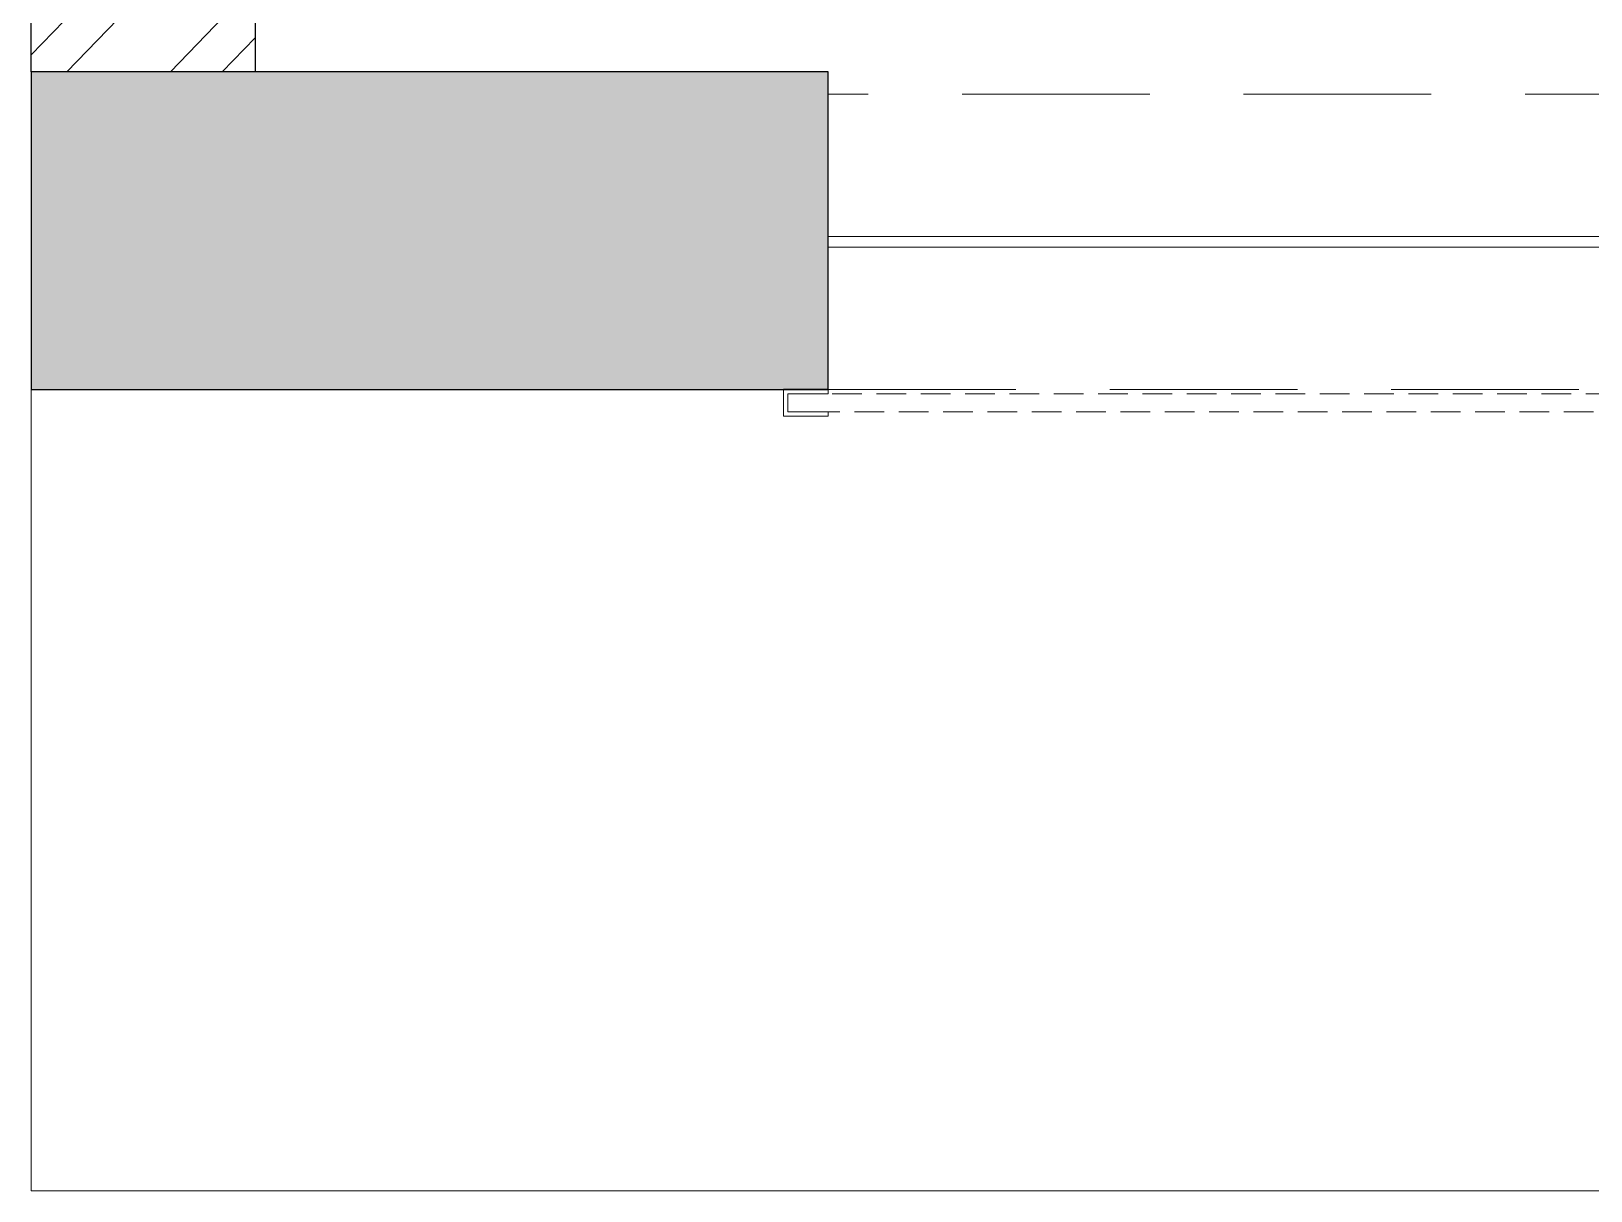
# Model space of a CAD drawing. Header units: feet. Extents: x 9180624 to 9191001, y -6881561 to -6874551.
# Drawn here: x 9180624 to 9182366, y -6881561 to -6880266 of the extents above; entities that cross this region are included whole.
import ezdxf

# ---------------------------------------------------------------- set-up
doc = ezdxf.new("R2010")
doc.units = ezdxf.units.FT
doc.header["$LTSCALE"] = 33
doc.header["$MEASUREMENT"] = 0
doc.linetypes.add('HIDDEN', pattern=[9.524999999999995, 6.349999999999997, -3.174999999999998])
doc.linetypes.add('HIDDENX2', pattern=[0.75, 0.5, -0.25])
for name, color, linetype, lineweight in [('A-Glazing', 4, 'Continuous', 20), ('A-shutter', 8, 'Continuous', 18), ('A-WALL HATCH', 251, 'Continuous', 5), ('beam', 90, 'Continuous', 9), ('column hatch', 5, 'Continuous', 0), ('LENS_DIMENSION', 193, 'Continuous', 0), ('rolling shutter', 1, 'Continuous', 5), ('Steps', 4, 'Continuous', 9)]:
    doc.layers.add(name, color=color, linetype=linetype, lineweight=lineweight)
doc.layers.add('A-WALL', color=1, linetype='Continuous')
doc.layers.add('column', color=10, linetype='Continuous')

# ---------------------------------------------------------------- blocks, each defined once
blk = doc.blocks.new('*U49')
at = {"layer": 'A-shutter', "color": 5, "ltscale": 10}
blk.add_lwpolyline([(41039223.54084904, -1561539.224195756), (41039223.54084899, -1561544.224195756), (41039268.540849, -1561544.224196196), (41039268.5408488, -1561564.224196195), (41039223.5408488, -1561564.224195763), (41039223.54084875, -1561569.224195756), (41039273.54084875, -1561569.22419624), (41039273.54084905, -1561539.22419624)], close=True, dxfattribs=at)
at = {"layer": 'A-shutter', "color": 5, "linetype": 'HIDDENX2', "ltscale": 2}
blk.add_lwpolyline([(41036933.54084891, -1561544.224196389), (41036933.5408491, -1561564.224196389), (41039268.540849, -1561564.224191636), (41039268.5408488, -1561544.224191635)], close=True, dxfattribs=at)
blk = doc.blocks.new('A$Ca0c27ec0')
at = {"layer": 'A-WALL HATCH'}
h = blk.add_hatch(dxfattribs=at)
h.set_pattern_fill('ANSI32', color=256, scale=333, angle=0.9715749696619951)
h.set_pattern_definition([(45.97157496966199, (-3778565.941130579, 5463850.483216475), (-89.7845111904361, 86.79001771686914), []), (45.97157496966199, (-3778507.082954376, 5463851.481380966), (-89.7845111904361, 86.79001771686914), [])])
h.paths.add_polyline_path([(-10127, 1249.631299629807), (-10377, 1249.631299629807), (-10377, 5719.631299629807), (-10127, 5719.631299629807)])
h.paths.add_polyline_path([(-10127, 5259.631299629807), (-8331.999999999534, 5259.631299629807), (-8331.999999999534, 5109.631299629807), (-10127, 5109.631299629807)])
h.paths.add_polyline_path([(-8331.999999999534, 5259.631299629807), (-8482, 5259.631299629807), (-8482, 5859.631299629807), (-8331.999999999534, 5859.631299629807)])
h.paths.add_polyline_path([(-9982, 7009.631299629808), (-6932, 7009.631299629808), (-6932, 6759.631299629808), (-9982, 6759.631299629808)])
h.paths.add_polyline_path([(-4327.415966581088, 7009.630171740427), (-5609.703786736354, 7009.630171740427), (-5609.703786736354, 6759.631299629808), (-4327.415966581088, 6759.631299629808)])
h.paths.add_polyline_path([(-4327.415966581088, 7009.630171740427), (0, 7009.631299629808), (0, 1179.631299629807), (-250, 1179.631299629807), (-250, 6759.631299629808), (-4327.415900997817, 6759.631299629808)])
h.paths.add_polyline_path([(-6595, 7009.631299629808), (-5609.703786736354, 7009.631299629808), (-5609.703786736354, 6759.631299629808), (-6595, 6759.631299629808)])
at = {"layer": 'column hatch'}
h = blk.add_hatch(color=251, dxfattribs=at)
h.dxf.hatch_style = 1
h.paths.add_polyline_path([(-6932, 5669.631299629807), (-6595, 5669.631299629807), (-6595, 7009.631299629808), (-6932, 7009.631299629808)])
h.paths.add_polyline_path([(-9982, 7009.631299629808), (-10377, 7009.631299629808), (-10377, 5719.631299629807), (-9982, 5719.631299629807)])
h.paths.add_polyline_path([(-9487, 1249.631299629807), (-10377, 1249.631299629807), (-10377, 894.6312996298074), (-9487, 894.6312996298074)])
h.paths.add_polyline_path([(-7242, 1224.631299629807), (-6380, 1224.631299629807), (-6380, 894.6312996298074), (-6695, 894.6312996298074), (-6695, 834.6312996298074), (-6955, 834.6312996298074), (-6954.999999999535, 894.6312996298074), (-7242, 894.6312996298074)])
h.paths.add_polyline_path([(-3860, 1224.631299629807), (-3180, 1224.631299629807), (-3180, 894.6312996298074), (-3495, 894.6312996298074), (-3495, 819.6312996298074), (-3555, 819.6312996298074), (-3555, 894.6312996298074), (-3860, 894.6312996298074)])
h.paths.add_polyline_path([(-572, 1179.631299629807), (0, 1179.631299629807), (0, 839.6312996298075), (-572, 839.6312996298075)])
at = {"layer": 'A-WALL'}
blk.add_lwpolyline([(-10127, 1249.631299629807), (-10377, 1249.631299629807), (-10377, 5719.631299629807), (-10127, 5719.631299629807)], close=True, dxfattribs=at)
at = {"layer": 'beam', "linetype": 'HIDDEN'}
blk.add_lwpolyline([(-7242, 1224.631299629807), (-9487, 1224.631299629807), (-9487, 894.6312996298074), (-7242, 894.6312996298074)], close=True, dxfattribs=at)
at = {"layer": 'column'}
blk.add_lwpolyline([(-9487, 1249.631299629807), (-10377, 1249.631299629807), (-10377, 894.6312996298074), (-9487, 894.6312996298074)], close=True, dxfattribs=at)
at = {"layer": 'Steps'}
for p, q in [((-10377, 0), (-10377, 919.6312996298074)), ((0, 0), (-10377, 0))]:
    blk.add_line(p, q, dxfattribs=at)
at = {"layer": 'rolling shutter', "color": 2, "xscale": -1}
blk.add_blockref('*U49', (41029736.54084904, 1562434.253124839), dxfattribs=at)

msp = doc.modelspace()

# ---------------------------------------------------------------- linework, layer by layer
at = {"layer": 'A-Glazing'}
msp.add_lwpolyline([(9183759.023348732, -6880494.999999999), (9181514.02334873, -6880494.999999999), (9181514.02334873, -6880506.999999998), (9183759.023348732, -6880507.000000001)], close=True, dxfattribs=at)

# ---------------------------------------------------------------- block references
at = {"layer": 'LENS_DIMENSION'}
msp.add_blockref('A$Ca0c27ec0', (9191001.02334873, -6881560.63129963), dxfattribs=at)

doc.saveas('drawing.dxf')
